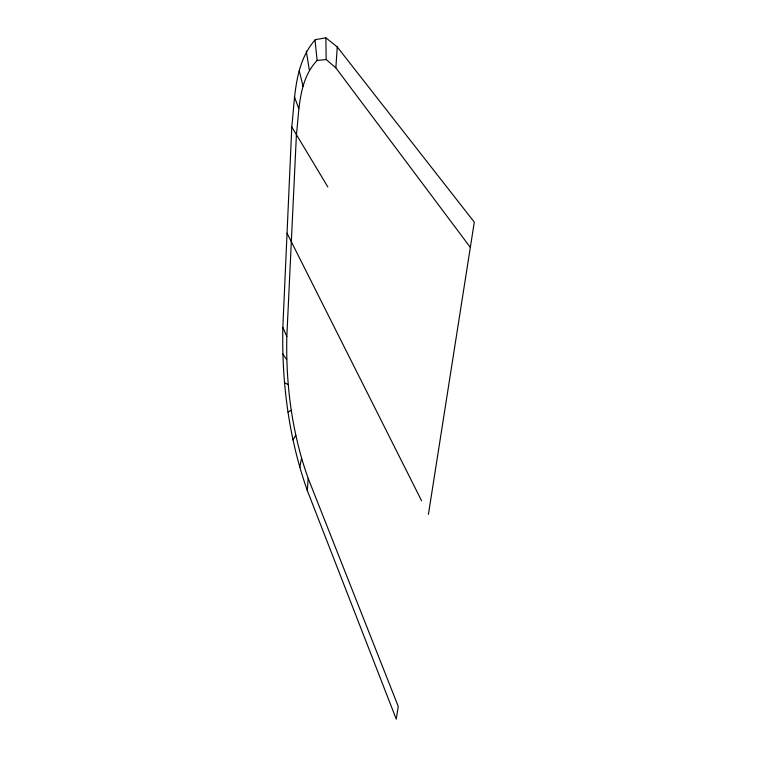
<?xml version="1.0" encoding="UTF-8"?>
<svg xmlns="http://www.w3.org/2000/svg" width="757" height="757" viewBox="0 0 757 757"><rect width="100%" height="100%" fill="white"/><g stroke="black" fill="none" stroke-linecap="round" stroke-linejoin="round"><path stroke-width="1.14" d="M470.334 247.378L335.853 67.856L326.172 59.538L317.117 60.456C298.551 79.958 299.337 109.519 296.413 134.632L286.827 336.505C285.72 384.48 291.956 433.061 308.175 478.358L398.267 706.423L396.271 719.15L307.342 490.621C288.871 438.445 281.661 382.607 282.844 327.393L291.786 126.93C294.993 97.35 294.35 63.105 315.347 39.629L325.888 37.85L337.262 46.953L474.298 222.132L428.424 514.334M307.342 490.621L308.175 478.358M335.853 67.856L337.262 46.953M299.706 467.561L301.504 458.487M292.978 439.893L295.788 435.36M288.01 412.139L291.275 410.285M284.471 382.673L288.18 384.584M282.702 353.954L286.666 359.556M291.786 126.93L327.828 186.922M287.045 233.222L421.592 500.756M282.844 327.393L286.827 336.505M294.359 96.678L298.741 108.478M299.233 70.789L303.065 86.336M306.311 51.154L309.272 69.824M315.026 40.045L317.117 60.456M325.888 37.85L326.172 59.538"/></g></svg>
